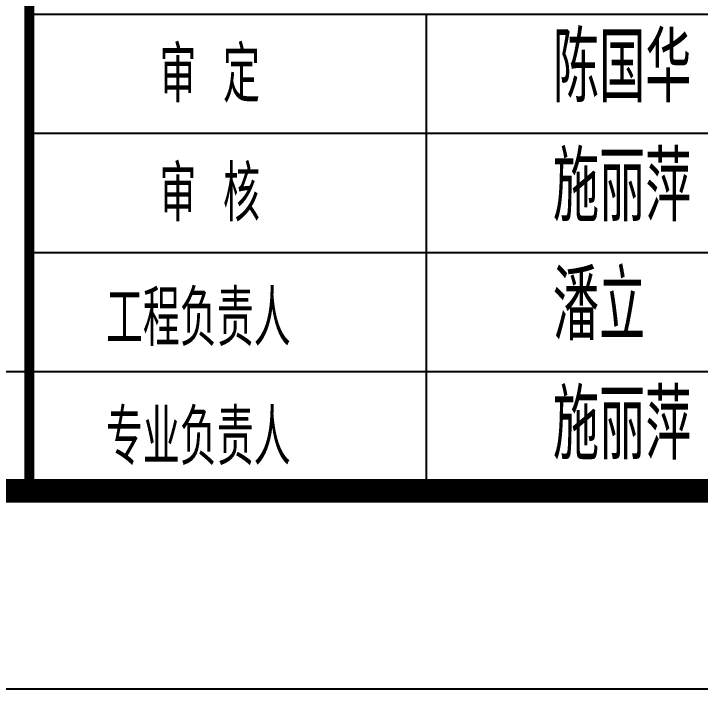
# Model space of a CAD drawing. Extents: x -2331248 to -1198620, y -977263 to -545844.
# Drawn here: x -2212719 to -2209258, y -765608 to -762204 of the extents above; entities that cross this region are included whole.
import ezdxf

# ---------------------------------------------------------------- set-up
doc = ezdxf.new("R2010")
doc.units = 0
doc.header["$LTSCALE"] = 1000
doc.header["$MEASUREMENT"] = 0
doc.linetypes.add('DASH', pattern=[0.35, 0.25, -0.1])
doc.layers.get('0').update_dxf_attribs({"linetype": 'CONTINUOUS'})
doc.layers.add('PUB_TITLE', color=4, linetype='CONTINUOUS')
doc.layers.add('t图框', color=222, linetype='CONTINUOUS')
doc.styles.add('HZTXT', font='tssdeng.shx', dxfattribs={"width": 0.7, "bigfont": 'tssdchn.shx'})
doc.styles.add('房间名称', font='SIMPLEX', dxfattribs={"width": 0.7, "bigfont": '0HZTXT'})

# ---------------------------------------------------------------- blocks, each defined once
blk = doc.blocks.new('ASDDA')
at = {"layer": 't图框'}
for p, q in [((-273365.6, 3064018.5), (-295865.6, 3064018.5)), ((-293865.6, 3064018.5), (-293865.6, 3061618.5)), ((-283365.6, 3063418.5), (-295865.6, 3063418.5)), ((-283365.6, 3062818.5), (-295865.6, 3062818.5)), ((-283365.6, 3062218.5), (-295865.6, 3062218.5)), ((-315865.6, 3061618.4), (-273365.6, 3061618.4))]:
    blk.add_line(p, q, dxfattribs=at)
at = {"layer": 't图框', "linetype": 'DASH', "ltscale": 0.01}
blk.add_line((-295865.6, 3062218.5), (-297772.4, 3062218.5), dxfattribs=at)
at = {"layer": 't图框', "const_width": 50}
for points in [[(-295865.6, 3061618.5), (-295865.6, 3065618.5), (-273365.6, 3065618.5)], [(-295865.6, 3065618.5), (-295865.6, 3065618.5), (-295865.6, 3061618.5)]]:
    blk.add_lwpolyline(points, dxfattribs=at)
at = {"style": '房间名称', "width": 0.7}
for s, p in [('审 定', (-295209.7, 3063576.3)), ('审 核', (-295209.7, 3062976.3)), ('工程负责人', (-295479.2, 3062348.4)), ('专业负责人', (-295479.2, 3061748.4))]:
    blk.add_text(s, height=280, dxfattribs=at).set_placement(p)
at = {"layer": 't图框', "style": 'HZTXT', "width": 0.7}
for s, p in [('陈国华', (-293226.3, 3063576.3)), ('施丽萍', (-293226.3, 3062976.3)), ('潘立', (-293226.3, 3062376.3)), ('施丽萍', (-293226.3, 3061776.3))]:
    blk.add_text(s, height=350.01, dxfattribs=at).set_placement(p)

msp = doc.modelspace()

# ---------------------------------------------------------------- linework, layer by layer
at = {"layer": 'PUB_TITLE'}
msp.add_lwpolyline([(-2273240.2, -765608.1), (-2273240.2, -706208.1), (-2189140.2, -706208.1), (-2189140.2, -765608.1)], close=True, dxfattribs=at)
at = {"layer": 'PUB_TITLE', "const_width": 120}
msp.add_lwpolyline([(-2270740.2, -707208.1), (-2190140.2, -707208.1), (-2190140.2, -764608.1), (-2270740.2, -764608.1)], close=True, dxfattribs=at)

# ---------------------------------------------------------------- block references
at = {"lineweight": -3, "xscale": 1.000013566343114, "yscale": 1.000013566634152, "zscale": 1.000013566083812}
msp.add_blockref('ASDDA', (-1916770.9, -3826268), dxfattribs=at)

doc.saveas('drawing.dxf')
